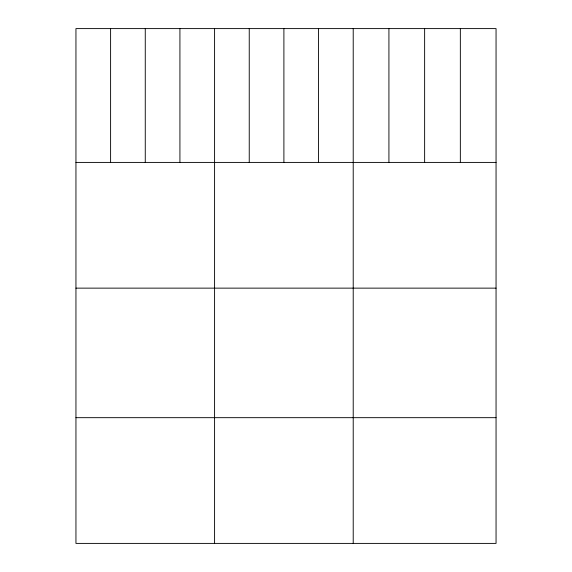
<?xml version="1.0" encoding="UTF-8"?>
<svg xmlns="http://www.w3.org/2000/svg" width="572" height="572" viewBox="0 0 572 572"><rect width="100%" height="100%" fill="white"/><g stroke="black" fill="none" stroke-linecap="round" stroke-linejoin="round"><path stroke-width="0.86" d="M496.053 162.412L496.053 543.4L75.947 543.4L75.947 28.6L496.053 28.6L496.053 162.412L75.947 162.412M75.947 288.138L496.053 288.138M75.947 417.674L496.053 417.674M460.346 28.6L460.346 162.412M424.631 28.6L424.631 162.412M388.924 28.6L388.924 162.412M353.217 28.6L353.217 543.4M318.561 28.6L318.561 162.412M283.898 28.6L283.898 162.412M249.242 28.6L249.242 162.412M214.586 28.6L214.586 543.4M179.923 28.6L179.923 162.412M145.267 28.6L145.267 162.412M110.603 28.6L110.603 162.412"/></g></svg>
